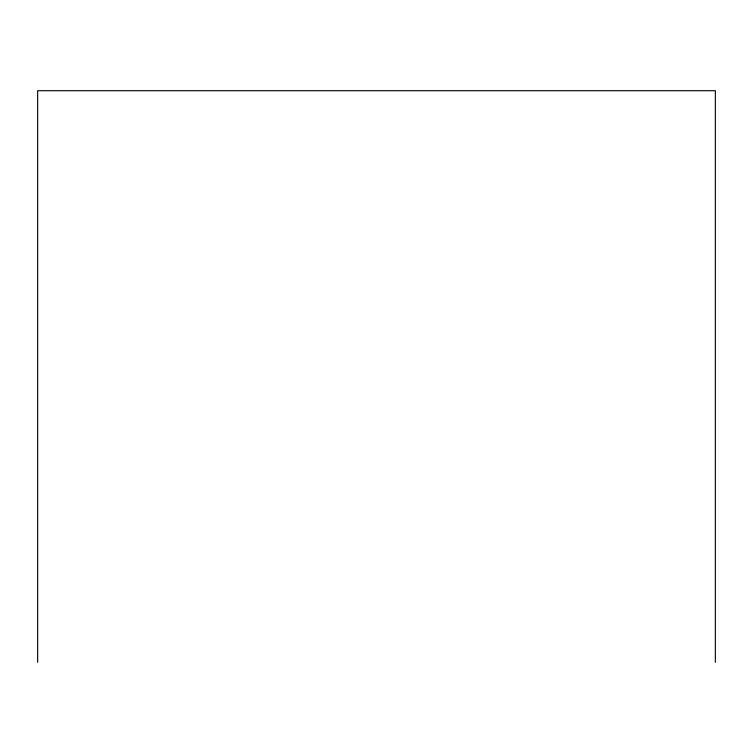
<?xml version="1.0" encoding="UTF-8"?>
<svg xmlns="http://www.w3.org/2000/svg" width="753" height="753" viewBox="0 0 753 753"><rect width="100%" height="100%" fill="white"/><g stroke="black" fill="none" stroke-linecap="round" stroke-linejoin="round"><path stroke-width="1.13" d="M715.35 662.292L715.35 90.708L37.65 90.708L37.65 662.292"/></g></svg>
